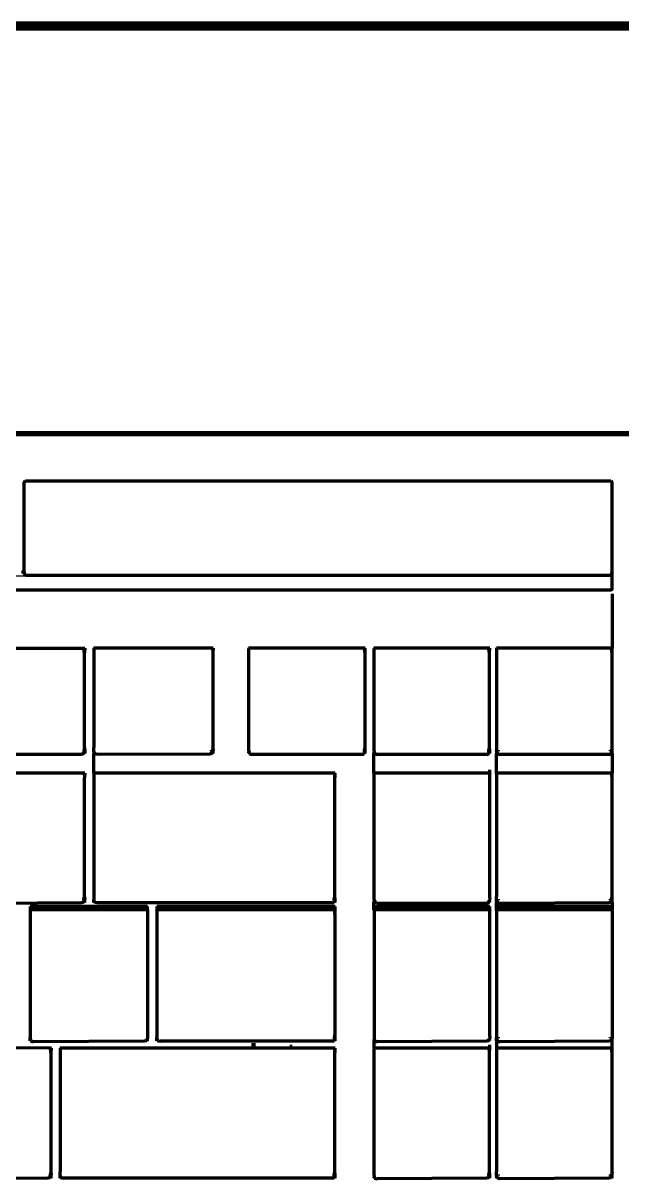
# Model space of a CAD drawing. Header units: millimetres. Extents: x 4307 to 31003, y 2809 to 20009.
# Drawn here: x 16481.8 to 16543.6, y 12669.8 to 12789.3 of the extents above; entities that cross this region are included whole.
import ezdxf

# ---------------------------------------------------------------- set-up
doc = ezdxf.new("R2010")
doc.units = ezdxf.units.MM
doc.layers.add('ProfileEdges', color=7, linetype='Continuous')

msp = doc.modelspace()

# ---------------------------------------------------------------- linework, layer by layer
for p, q in [((16542.47, 12732.13), (16340.7, 12732.13)), ((16542.47, 12732.23), (16542.47, 12732.13)), ((16542.47, 12731.94), (16542.47, 12730.8)), ((16340.7, 12730.8), (16542.47, 12730.8)), ((16488.06, 12714.13), (16488.15, 12714.13)), ((16501.06, 12714.13), (16501.34, 12714.13)), ((16501.34, 12714.13), (16501.41, 12714.13)), ((16517.02, 12714.13), (16517.11, 12714.13)), ((16529.87, 12714.13), (16529.96, 12714.13)), ((16530.65, 12714.13), (16530.99, 12714.13)), ((16542.27, 12714.13), (16542.56, 12714.13)), ((16542.56, 12714.13), (16542.61, 12714.13)), ((16476.16, 12713.79), (16488.06, 12713.79)), ((16488.06, 12713.79), (16488.15, 12713.79)), ((16489.08, 12713.79), (16489.16, 12713.79)), ((16489.16, 12713.79), (16501.06, 12713.75)), ((16501.28, 12713.81), (16501.41, 12713.79)), ((16505.07, 12713.79), (16505.16, 12713.79)), ((16505.16, 12713.79), (16517.02, 12713.79)), ((16517.02, 12713.79), (16517.11, 12713.79)), ((16518, 12713.79), (16518.08, 12713.79)), ((16518.08, 12713.79), (16529.88, 12713.79)), ((16529.88, 12713.79), (16529.96, 12713.79)), ((16530.65, 12713.79), (16530.73, 12713.79)), ((16530.73, 12713.79), (16542.53, 12713.79)), ((16542.53, 12713.79), (16542.61, 12713.79)), ((16488.15, 12698.73), (16488.06, 12698.73)), ((16513.9, 12698.73), (16513.99, 12698.73)), ((16529.87, 12698.73), (16529.96, 12698.73)), ((16530.65, 12698.73), (16530.99, 12698.73)), ((16542.27, 12698.73), (16542.54, 12698.73)), ((16542.54, 12698.73), (16542.61, 12698.73)), ((16487.81, 12698.39), (16487.96, 12698.39)), ((16488.02, 12698.41), (16488.15, 12698.39)), ((16489.08, 12698.39), (16489.21, 12698.41)), ((16489.27, 12698.39), (16489.42, 12698.39)), ((16513.65, 12698.39), (16513.8, 12698.39)), ((16513.86, 12698.41), (16513.99, 12698.39)), ((16518, 12698.39), (16518.12, 12698.41)), ((16518.12, 12698.41), (16518.16, 12698.39)), ((16518.16, 12698.39), (16518.19, 12698.39)), ((16529.62, 12698.39), (16529.88, 12698.39)), ((16529.88, 12698.39), (16529.96, 12698.39)), ((16530.65, 12698.39), (16530.73, 12698.39)), ((16530.73, 12698.39), (16530.99, 12698.39)), ((16542.27, 12698.39), (16542.42, 12698.39)), ((16542.48, 12698.41), (16542.61, 12698.39)), ((16494.55, 12684.44), (16494.64, 12684.44)), ((16513.9, 12684.44), (16513.99, 12684.44)), ((16529.88, 12684.44), (16529.96, 12684.44)), ((16530.65, 12684.44), (16530.99, 12684.44)), ((16542.27, 12684.44), (16542.61, 12684.44)), ((16482.5, 12684.1), (16482.58, 12684.1)), ((16482.58, 12684.1), (16494.3, 12684.07)), ((16494.55, 12684.1), (16494.64, 12684.1)), ((16495.58, 12684.1), (16495.67, 12684.1)), ((16513.86, 12684.12), (16513.99, 12684.1)), ((16518, 12684.1), (16518.08, 12684.1)), ((16518.08, 12684.1), (16529.62, 12684.07)), ((16529.88, 12684.1), (16529.96, 12684.1)), ((16530.65, 12684.1), (16530.73, 12684.1)), ((16530.73, 12684.1), (16542.27, 12684.07)), ((16542.53, 12684.1), (16542.61, 12684.1)), ((16472.73, 12669.93), (16484.33, 12669.9)), ((16484.54, 12669.95), (16484.67, 12669.93)), ((16484.67, 12670.27), (16484.58, 12670.27)), ((16485.61, 12670.27), (16485.69, 12670.27)), ((16485.61, 12669.93), (16485.69, 12669.93)), ((16513.86, 12669.95), (16513.99, 12669.93)), ((16513.9, 12670.27), (16513.99, 12670.27)), ((16518, 12669.93), (16518.08, 12669.93)), ((16518.08, 12669.93), (16529.62, 12669.9)), ((16529.83, 12669.95), (16529.96, 12669.93)), ((16529.88, 12670.27), (16529.96, 12670.27)), ((16530.65, 12670.27), (16530.99, 12670.27)), ((16530.65, 12669.93), (16530.78, 12669.95)), ((16530.81, 12669.93), (16542.27, 12669.9)), ((16542.27, 12670.27), (16542.54, 12670.27)), ((16542.48, 12669.95), (16542.61, 12669.93)), ((16542.54, 12670.27), (16542.61, 12670.27))]:
    msp.add_line(p, q)
at = {"layer": 'ProfileEdges', "lineweight": 211}
for p, q in [((16762.73, 12789.29), (16295.97, 12789.27)), ((16781.09, 12788.66), (16296.04, 12788.66)), ((16314.41, 12789.05), (16762.71, 12789.05)), ((16308.47, 12746.77), (16607.67, 12746.79)), ((16607.52, 12746.95), (16308.64, 12746.95)), ((16481.89, 12741.84), (16482.03, 12741.98)), ((16481.89, 12732.57), (16481.89, 12741.84)), ((16482.03, 12741.98), (16542.47, 12741.98)), ((16542.47, 12741.98), (16542.61, 12741.84)), ((16542.61, 12732.39), (16542.61, 12741.84)), ((16481.62, 12732.57), (16481.89, 12732.57)), ((16481.89, 12732.57), (16481.89, 12732.38)), ((16481.89, 12732.57), (16482.03, 12732.57)), ((16482.03, 12732.23), (16481.89, 12732.38)), ((16482.03, 12732.23), (16542.47, 12732.23)), ((16542.47, 12732.57), (16542.61, 12732.39)), ((16542.47, 12732.23), (16542.61, 12732.39)), ((16542.61, 12730.82), (16542.61, 12732.39)), ((16542.47, 12730.67), (16542.61, 12730.82)), ((16542.61, 12730.72), (16542.61, 12730.82)), ((16542.47, 12730.67), (16340.7, 12730.67)), ((16542.61, 12730.32), (16542.61, 12724.69)), ((16476.13, 12724.7), (16488.04, 12724.69)), ((16488.04, 12724.69), (16488.06, 12724.59)), ((16488.04, 12724.69), (16488.15, 12724.69)), ((16488.13, 12724.2), (16488.06, 12724.59)), ((16488.15, 12724.69), (16488.13, 12724.2)), ((16488.13, 12714.43), (16488.13, 12724.2)), ((16489.15, 12724.7), (16489.08, 12724.69)), ((16489.08, 12724.69), (16489.1, 12724.58)), ((16489.15, 12724.7), (16489.1, 12724.58)), ((16489.1, 12724.58), (16489.1, 12714.43)), ((16501.33, 12724.69), (16489.15, 12724.7)), ((16501.33, 12724.69), (16501.38, 12724.2)), ((16501.41, 12724.69), (16501.33, 12724.69)), ((16501.41, 12724.69), (16501.38, 12724.2)), ((16501.38, 12724.2), (16501.38, 12714.43)), ((16505.12, 12724.69), (16505.07, 12724.69)), ((16505.07, 12724.69), (16505.09, 12724.58)), ((16505.12, 12724.69), (16505.09, 12724.58)), ((16505.09, 12714.05), (16505.09, 12724.58)), ((16517, 12724.69), (16505.12, 12724.69)), ((16517, 12724.69), (16517.02, 12724.59)), ((16517.11, 12724.69), (16517, 12724.69)), ((16517.09, 12724.2), (16517.02, 12724.59)), ((16517.09, 12724.2), (16517.11, 12724.69)), ((16517.09, 12714.43), (16517.09, 12724.2)), ((16518.05, 12724.7), (16518, 12724.69)), ((16518, 12724.69), (16518.02, 12724.58)), ((16518.05, 12724.7), (16518.02, 12724.58)), ((16518.02, 12714.05), (16518.02, 12724.58)), ((16529.86, 12724.69), (16518.05, 12724.7)), ((16529.86, 12724.69), (16529.88, 12724.59)), ((16529.96, 12724.69), (16529.86, 12724.69)), ((16529.94, 12724.2), (16529.88, 12724.59)), ((16529.94, 12724.2), (16529.96, 12724.69)), ((16529.94, 12714.43), (16529.94, 12724.2)), ((16530.7, 12724.69), (16530.65, 12724.69)), ((16530.65, 12724.69), (16530.67, 12724.58)), ((16530.7, 12724.69), (16530.67, 12724.58)), ((16530.67, 12724.58), (16530.67, 12714.43)), ((16542.51, 12724.69), (16530.7, 12724.69)), ((16542.51, 12724.69), (16542.53, 12724.59)), ((16542.61, 12724.69), (16542.51, 12724.69)), ((16542.59, 12724.2), (16542.53, 12724.59)), ((16542.59, 12724.2), (16542.61, 12724.69)), ((16542.59, 12714.43), (16542.59, 12724.2)), ((16488.13, 12714.43), (16488.06, 12714.13)), ((16488.06, 12714.13), (16488.06, 12713.79)), ((16488.13, 12714.43), (16488.15, 12714.13)), ((16488.15, 12714.13), (16488.15, 12713.79)), ((16489.08, 12714.06), (16489.1, 12714.43)), ((16489.08, 12714.06), (16489.08, 12713.79)), ((16489.16, 12713.79), (16489.08, 12714.06)), ((16501.28, 12713.81), (16501.32, 12714.04)), ((16501.34, 12714.13), (16501.32, 12714.04)), ((16501.38, 12714.43), (16501.34, 12714.13)), ((16501.38, 12714.43), (16501.41, 12714.13)), ((16501.41, 12713.79), (16501.41, 12714.13)), ((16505.09, 12714.05), (16505.07, 12713.79)), ((16505.09, 12714.05), (16505.16, 12713.79)), ((16517.02, 12714.13), (16517.09, 12714.43)), ((16517.02, 12713.79), (16517.02, 12714.13)), ((16517.11, 12714.13), (16517.09, 12714.43)), ((16517.11, 12713.79), (16517.11, 12714.13)), ((16518.02, 12714.05), (16518, 12713.79)), ((16518.02, 12714.05), (16518.08, 12713.79)), ((16529.87, 12714.13), (16529.94, 12714.43)), ((16529.88, 12713.79), (16529.87, 12714.13)), ((16529.96, 12714.13), (16529.94, 12714.43)), ((16529.96, 12713.79), (16529.96, 12714.13)), ((16530.67, 12714.43), (16530.65, 12714.13)), ((16530.65, 12714.04), (16530.65, 12714.13)), ((16530.65, 12714.04), (16530.73, 12713.79)), ((16530.65, 12714.04), (16530.65, 12713.79)), ((16542.53, 12713.79), (16542.56, 12714.13)), ((16542.56, 12714.13), (16542.59, 12714.43)), ((16542.61, 12714.13), (16542.59, 12714.43)), ((16542.61, 12713.79), (16542.61, 12714.13)), ((16487.81, 12713.7), (16476.42, 12713.7)), ((16488.06, 12713.79), (16487.81, 12713.7)), ((16489.08, 12711.77), (16489.08, 12713.79)), ((16489.42, 12713.7), (16489.16, 12713.79)), ((16501.06, 12713.75), (16489.42, 12713.7)), ((16501.28, 12713.81), (16501.06, 12713.75)), ((16505.16, 12713.79), (16505.41, 12713.7)), ((16516.76, 12713.7), (16505.41, 12713.7)), ((16516.76, 12713.7), (16517.02, 12713.79)), ((16518, 12711.77), (16518, 12713.79)), ((16518.08, 12713.79), (16518.34, 12713.7)), ((16529.62, 12713.7), (16518.34, 12713.7)), ((16529.62, 12713.7), (16529.88, 12713.79)), ((16530.65, 12711.77), (16530.65, 12713.79)), ((16530.73, 12713.79), (16530.99, 12713.7)), ((16542.27, 12713.7), (16530.99, 12713.7)), ((16542.27, 12713.7), (16542.53, 12713.79)), ((16542.61, 12713.79), (16542.61, 12711.77)), ((16488.08, 12711.77), (16476.15, 12711.77)), ((16488.08, 12711.77), (16488.13, 12711.28)), ((16488.15, 12711.77), (16488.08, 12711.77)), ((16488.15, 12711.77), (16488.13, 12711.28)), ((16489.15, 12711.77), (16489.08, 12711.77)), ((16489.08, 12711.77), (16489.1, 12711.66)), ((16489.15, 12711.77), (16489.1, 12711.66)), ((16489.1, 12711.66), (16489.1, 12699.03)), ((16513.92, 12711.77), (16489.15, 12711.77)), ((16513.92, 12711.77), (16513.97, 12711.28)), ((16513.99, 12711.77), (16513.92, 12711.77)), ((16513.97, 12711.28), (16513.99, 12711.77)), ((16518.05, 12711.77), (16518, 12711.77)), ((16518, 12711.77), (16518.02, 12711.66)), ((16518.02, 12711.66), (16518.05, 12711.77)), ((16518.02, 12698.65), (16518.02, 12711.66)), ((16529.91, 12711.78), (16518.05, 12711.77)), ((16529.94, 12711.66), (16529.91, 12711.78)), ((16529.96, 12711.77), (16529.91, 12711.78)), ((16529.96, 12711.77), (16529.94, 12711.66)), ((16529.94, 12711.66), (16529.94, 12699.03)), ((16529.96, 12711.77), (16529.96, 12712.11)), ((16530.7, 12711.77), (16530.65, 12711.77)), ((16530.65, 12711.77), (16530.67, 12711.66)), ((16530.67, 12711.66), (16530.7, 12711.77)), ((16530.67, 12711.66), (16530.67, 12699.03)), ((16542.54, 12711.77), (16530.7, 12711.77)), ((16542.59, 12711.28), (16542.54, 12711.77)), ((16542.61, 12711.77), (16542.54, 12711.77)), ((16542.59, 12711.28), (16542.61, 12711.77)), ((16488.13, 12699.03), (16488.13, 12711.28)), ((16513.97, 12699.03), (16513.97, 12711.28)), ((16542.59, 12699.03), (16542.59, 12711.28)), ((16488.06, 12698.64), (16488.02, 12698.41)), ((16488.06, 12698.73), (16488.13, 12699.03)), ((16488.06, 12698.64), (16488.06, 12698.73)), ((16488.13, 12699.03), (16488.15, 12698.73)), ((16488.15, 12698.39), (16488.15, 12698.73)), ((16489.1, 12699.03), (16489.08, 12698.73)), ((16489.1, 12698.65), (16489.08, 12698.73)), ((16489.08, 12698.39), (16489.1, 12698.65)), ((16489.21, 12698.41), (16489.1, 12698.65)), ((16513.9, 12698.64), (16513.86, 12698.41)), ((16513.9, 12698.73), (16513.97, 12699.03)), ((16513.9, 12698.64), (16513.9, 12698.73)), ((16513.99, 12698.73), (16513.97, 12699.03)), ((16513.99, 12698.39), (16513.99, 12698.73)), ((16518.02, 12698.65), (16518, 12698.39)), ((16518.02, 12698.65), (16518.12, 12698.41)), ((16529.88, 12698.39), (16529.94, 12698.65)), ((16529.94, 12699.03), (16529.96, 12698.73)), ((16529.96, 12698.73), (16529.94, 12698.65)), ((16529.96, 12698.39), (16529.94, 12698.65)), ((16530.65, 12698.73), (16530.67, 12699.03)), ((16530.67, 12698.65), (16530.65, 12698.73)), ((16530.65, 12698.52), (16530.67, 12698.65)), ((16530.65, 12698.52), (16530.65, 12698.39)), ((16530.67, 12698.65), (16530.73, 12698.39)), ((16542.48, 12698.41), (16542.53, 12698.64)), ((16542.53, 12698.64), (16542.54, 12698.73)), ((16542.54, 12698.73), (16542.59, 12699.03)), ((16542.61, 12698.73), (16542.59, 12699.03)), ((16542.61, 12698.39), (16542.61, 12698.73)), ((16487.81, 12698.36), (16476.42, 12698.3)), ((16482.5, 12697.98), (16482.5, 12697.64)), ((16494.64, 12697.98), (16482.5, 12697.98)), ((16482.57, 12697.64), (16482.5, 12697.64)), ((16482.5, 12697.64), (16482.52, 12697.53)), ((16482.52, 12697.53), (16482.5, 12684.44)), ((16482.57, 12697.64), (16482.52, 12697.53)), ((16482.63, 12697.77), (16482.57, 12697.64)), ((16494.59, 12697.64), (16482.57, 12697.64)), ((16482.84, 12697.88), (16482.63, 12697.77)), ((16494.3, 12697.88), (16482.84, 12697.88)), ((16487.96, 12698.39), (16487.81, 12698.36)), ((16488.02, 12698.41), (16487.96, 12698.39)), ((16489.27, 12698.39), (16489.21, 12698.41)), ((16489.42, 12698.36), (16489.27, 12698.39)), ((16513.65, 12698.36), (16489.42, 12698.36)), ((16494.3, 12697.88), (16494.55, 12697.79)), ((16494.59, 12697.64), (16494.55, 12697.79)), ((16494.64, 12697.64), (16494.59, 12697.64)), ((16494.62, 12697.53), (16494.59, 12697.64)), ((16494.64, 12697.64), (16494.62, 12697.53)), ((16494.62, 12697.53), (16494.62, 12684.74)), ((16494.64, 12697.64), (16494.64, 12697.98)), ((16495.58, 12697.98), (16495.58, 12697.64)), ((16513.99, 12697.98), (16495.58, 12697.98)), ((16495.63, 12697.64), (16495.58, 12697.64)), ((16495.58, 12697.64), (16495.61, 12697.53)), ((16495.61, 12697.53), (16495.58, 12684.44)), ((16495.61, 12697.53), (16495.63, 12697.64)), ((16495.63, 12697.64), (16495.67, 12697.79)), ((16513.92, 12697.64), (16495.63, 12697.64)), ((16495.93, 12697.82), (16495.67, 12697.79)), ((16513.65, 12697.82), (16495.93, 12697.82)), ((16513.65, 12698.36), (16513.8, 12698.39)), ((16513.65, 12697.82), (16513.9, 12697.79)), ((16513.8, 12698.39), (16513.86, 12698.41)), ((16513.9, 12697.79), (16513.92, 12697.64)), ((16513.92, 12697.64), (16513.97, 12697.15)), ((16513.99, 12697.64), (16513.92, 12697.64)), ((16513.97, 12697.15), (16513.99, 12697.64)), ((16513.99, 12697.64), (16513.99, 12697.98)), ((16518, 12697.98), (16518, 12698.39)), ((16529.96, 12697.98), (16518, 12697.98)), ((16518, 12697.64), (16518, 12697.98)), ((16518.07, 12697.64), (16518, 12697.64)), ((16518, 12697.64), (16518.02, 12697.53)), ((16518.07, 12697.64), (16518.02, 12697.53)), ((16518.02, 12697.53), (16518.02, 12684.36)), ((16518.12, 12697.77), (16518.07, 12697.64)), ((16529.91, 12697.64), (16518.07, 12697.64)), ((16518.19, 12698.39), (16518.12, 12698.41)), ((16518.34, 12697.88), (16518.12, 12697.77)), ((16518.34, 12698.3), (16518.19, 12698.39)), ((16529.62, 12698.3), (16518.34, 12698.3)), ((16529.62, 12697.88), (16518.34, 12697.88)), ((16529.88, 12698.39), (16529.62, 12698.3)), ((16529.88, 12697.79), (16529.62, 12697.88)), ((16529.91, 12697.64), (16529.88, 12697.79)), ((16529.94, 12697.53), (16529.91, 12697.64)), ((16529.96, 12697.64), (16529.91, 12697.64)), ((16529.96, 12697.64), (16529.94, 12697.53)), ((16529.94, 12697.53), (16529.94, 12684.74)), ((16529.96, 12697.64), (16529.96, 12697.98)), ((16530.65, 12697.98), (16530.65, 12698.39)), ((16542.61, 12697.98), (16530.65, 12697.98)), ((16530.65, 12697.64), (16530.65, 12697.98)), ((16530.7, 12697.64), (16530.65, 12697.64)), ((16530.65, 12697.64), (16530.67, 12697.53)), ((16530.67, 12697.53), (16530.65, 12684.44)), ((16530.67, 12697.53), (16530.7, 12697.64)), ((16530.7, 12697.64), (16530.73, 12697.79)), ((16542.56, 12697.64), (16530.7, 12697.64)), ((16530.99, 12698.3), (16530.73, 12698.39)), ((16530.73, 12697.79), (16530.99, 12697.88)), ((16542.27, 12698.36), (16530.99, 12698.3)), ((16542.27, 12697.88), (16530.99, 12697.88)), ((16542.42, 12698.39), (16542.27, 12698.36)), ((16542.53, 12697.79), (16542.27, 12697.88)), ((16542.48, 12698.41), (16542.42, 12698.39)), ((16542.56, 12697.64), (16542.53, 12697.79)), ((16542.59, 12697.53), (16542.56, 12697.64)), ((16542.61, 12697.64), (16542.56, 12697.64)), ((16542.59, 12697.53), (16542.61, 12697.64)), ((16542.59, 12697.53), (16542.59, 12684.74)), ((16542.61, 12698.39), (16542.61, 12697.98)), ((16542.61, 12697.98), (16542.61, 12697.64)), ((16513.97, 12697.15), (16513.97, 12684.74)), ((16482.52, 12684.36), (16482.5, 12684.44)), ((16482.5, 12684.1), (16482.52, 12684.36)), ((16482.52, 12684.36), (16482.58, 12684.1)), ((16494.55, 12684.1), (16494.62, 12684.36)), ((16494.62, 12684.74), (16494.64, 12684.44)), ((16494.64, 12684.44), (16494.62, 12684.36)), ((16494.64, 12684.1), (16494.62, 12684.36)), ((16495.61, 12684.36), (16495.58, 12684.44)), ((16495.58, 12684.1), (16495.61, 12684.36)), ((16495.61, 12684.36), (16495.67, 12684.1)), ((16513.9, 12684.35), (16513.86, 12684.12)), ((16513.97, 12684.74), (16513.9, 12684.44)), ((16513.9, 12684.44), (16513.9, 12684.35)), ((16513.99, 12684.44), (16513.97, 12684.74)), ((16513.99, 12684.1), (16513.99, 12684.44)), ((16518.02, 12684.36), (16518, 12684.1)), ((16518.02, 12684.36), (16518.08, 12684.1)), ((16529.88, 12684.1), (16529.94, 12684.36)), ((16529.94, 12684.74), (16529.96, 12684.44)), ((16529.96, 12684.44), (16529.94, 12684.36)), ((16529.96, 12684.1), (16529.94, 12684.36)), ((16530.67, 12684.36), (16530.65, 12684.44)), ((16530.65, 12684.1), (16530.67, 12684.36)), ((16530.67, 12684.36), (16530.73, 12684.1)), ((16542.53, 12684.1), (16542.59, 12684.36)), ((16542.59, 12684.74), (16542.61, 12684.44)), ((16542.61, 12684.44), (16542.59, 12684.36)), ((16542.61, 12684.1), (16542.59, 12684.36)), ((16484.6, 12683.37), (16472.71, 12683.35)), ((16482.58, 12684.1), (16482.84, 12684.01)), ((16494.3, 12684.07), (16482.84, 12684.01)), ((16484.65, 12682.86), (16484.6, 12683.37)), ((16484.67, 12683.35), (16484.6, 12683.37)), ((16484.67, 12683.35), (16484.65, 12682.86)), ((16485.68, 12683.35), (16485.61, 12683.35)), ((16485.61, 12683.35), (16485.63, 12683.23)), ((16485.63, 12683.23), (16485.68, 12683.35)), ((16485.63, 12683.23), (16485.63, 12670.57)), ((16513.92, 12683.35), (16485.68, 12683.35)), ((16494.55, 12684.1), (16494.3, 12684.07)), ((16495.67, 12684.1), (16495.93, 12684.07)), ((16513.65, 12684.07), (16495.93, 12684.07)), ((16505.79, 12683.69), (16505.37, 12683.69)), ((16509.56, 12683.53), (16509.33, 12683.53)), ((16513.65, 12684.07), (16513.86, 12684.12)), ((16513.92, 12683.35), (16513.97, 12682.86)), ((16513.99, 12683.35), (16513.92, 12683.35)), ((16513.97, 12682.86), (16513.99, 12683.35)), ((16518, 12684.1), (16518, 12683.35)), ((16518.07, 12683.35), (16518, 12683.35)), ((16518, 12683.35), (16518.02, 12683.23)), ((16518.07, 12683.35), (16518.02, 12683.23)), ((16518.02, 12670.19), (16518.02, 12683.23)), ((16529.89, 12683.35), (16518.07, 12683.35)), ((16518.08, 12684.1), (16518.34, 12684.01)), ((16529.62, 12684.07), (16518.34, 12684.01)), ((16529.88, 12684.1), (16529.62, 12684.07)), ((16529.94, 12682.86), (16529.89, 12683.35)), ((16529.96, 12683.35), (16529.89, 12683.35)), ((16529.94, 12682.86), (16529.96, 12683.35)), ((16529.96, 12683.35), (16529.96, 12683.69)), ((16530.65, 12684.1), (16530.65, 12683.35)), ((16530.72, 12683.35), (16530.65, 12683.35)), ((16530.65, 12683.35), (16530.67, 12683.23)), ((16530.67, 12683.23), (16530.72, 12683.35)), ((16530.67, 12683.23), (16530.67, 12670.57)), ((16542.54, 12683.36), (16530.72, 12683.35)), ((16530.73, 12684.1), (16530.99, 12684.01)), ((16542.27, 12684.07), (16530.99, 12684.01)), ((16542.53, 12684.1), (16542.27, 12684.07)), ((16542.59, 12682.86), (16542.54, 12683.36)), ((16542.61, 12683.35), (16542.54, 12683.36)), ((16542.59, 12682.86), (16542.61, 12683.35)), ((16542.61, 12683.35), (16542.61, 12684.1)), ((16484.65, 12682.86), (16484.65, 12670.57)), ((16513.97, 12670.57), (16513.97, 12682.86)), ((16529.94, 12670.57), (16529.94, 12682.86)), ((16542.59, 12670.57), (16542.59, 12682.86)), ((16484.33, 12669.9), (16472.98, 12669.84)), ((16484.54, 12669.95), (16484.33, 12669.9)), ((16484.54, 12669.95), (16484.58, 12670.18)), ((16484.65, 12670.57), (16484.58, 12670.27)), ((16484.58, 12670.27), (16484.58, 12670.18)), ((16484.65, 12670.57), (16484.67, 12670.27)), ((16484.67, 12669.93), (16484.67, 12670.27)), ((16485.61, 12670.27), (16485.63, 12670.57)), ((16485.63, 12670.19), (16485.61, 12670.27)), ((16485.61, 12669.93), (16485.63, 12670.19)), ((16485.63, 12670.19), (16485.69, 12669.93)), ((16485.95, 12669.9), (16485.69, 12669.93)), ((16513.65, 12669.9), (16485.95, 12669.9)), ((16513.65, 12669.9), (16513.86, 12669.95)), ((16513.86, 12669.95), (16513.9, 12670.18)), ((16513.9, 12670.27), (16513.97, 12670.57)), ((16513.9, 12670.18), (16513.9, 12670.27)), ((16513.99, 12670.27), (16513.97, 12670.57)), ((16513.99, 12669.93), (16513.99, 12670.27)), ((16518.02, 12670.19), (16518, 12669.93)), ((16518.02, 12670.19), (16518.08, 12669.93)), ((16518.08, 12669.93), (16518.34, 12669.84)), ((16529.62, 12669.9), (16518.34, 12669.84)), ((16529.83, 12669.95), (16529.62, 12669.9)), ((16529.88, 12670.18), (16529.83, 12669.95)), ((16529.88, 12670.27), (16529.94, 12670.57)), ((16529.88, 12670.18), (16529.88, 12670.27)), ((16529.96, 12670.27), (16529.94, 12670.57)), ((16529.96, 12669.93), (16529.96, 12670.27)), ((16530.65, 12670.27), (16530.67, 12670.57)), ((16530.67, 12670.19), (16530.65, 12670.27)), ((16530.67, 12670.19), (16530.65, 12669.93)), ((16530.78, 12669.95), (16530.67, 12670.19)), ((16530.81, 12669.93), (16530.78, 12669.95)), ((16530.99, 12669.84), (16530.81, 12669.93)), ((16542.27, 12669.9), (16530.99, 12669.84)), ((16542.48, 12669.95), (16542.27, 12669.9)), ((16542.48, 12669.95), (16542.53, 12670.18)), ((16542.54, 12670.27), (16542.53, 12670.18)), ((16542.59, 12670.57), (16542.54, 12670.27)), ((16542.61, 12670.27), (16542.59, 12670.57)), ((16542.61, 12669.93), (16542.61, 12670.27))]:
    msp.add_line(p, q, dxfattribs=at)

doc.saveas('drawing.dxf')
